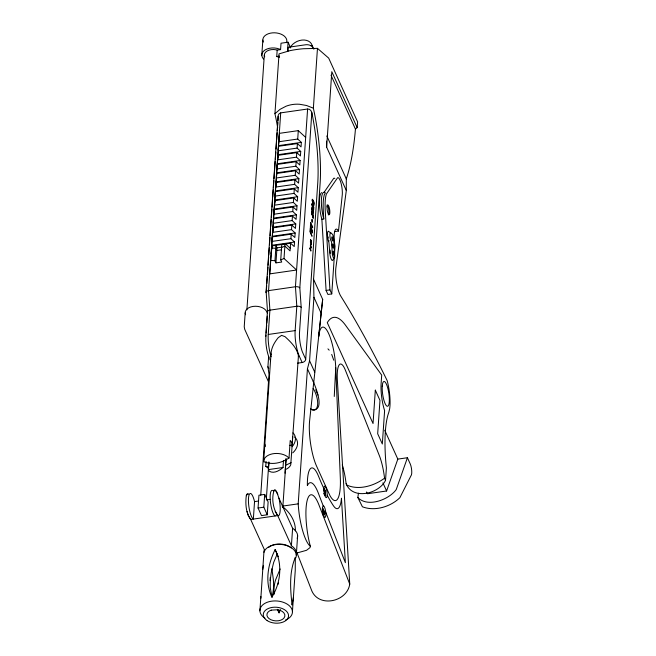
<?xml version="1.0" encoding="UTF-8"?>
<svg xmlns="http://www.w3.org/2000/svg" width="656" height="656" viewBox="0 0 656 656"><rect width="100%" height="100%" fill="white"/><g stroke="black" fill="none" stroke-linecap="round" stroke-linejoin="round"><path stroke-width="0.98" d="M260.85 598.256L263.778 554.222A16.285 10.266 3.9 0 1 281.801 544.505A16.285 10.266 3.9 0 1 295.84 557.748M293.404 597.427L295.257 570.4L295.307 557.436C288.976 572.508 290.354 589.162 292.051 605.029L293.404 597.427L292.437 611.671M334.257 396.462L335.749 367.631A30.684 7.659 81.8 0 0 327.647 331.567A30.684 7.659 81.8 0 0 318.668 336.585L322.67 299.374L313.56 279.284L320.103 183.598A81.057 20.238 81.8 0 0 313.371 108.183L317.463 48.355L303.367 48.741A33.218 8.93 -4 0 0 289.886 50.676L279.03 53.882L274.938 113.701A81.057 20.238 81.8 0 1 277.685 127.813M261.801 55.219L262.835 40.082M245.18 312.928L244.229 326.795L244.745 329.394L268.443 381.71M246.886 309.903L264.302 55.284M279.317 57.507A9.52 6.002 3.9 0 0 277.939 56.867L276.742 56.523L277.176 50.11L280.579 49.618L281.022 43.214L288.082 42.197L290.608 47.765M266.057 292.256L278.218 115.349L279.136 113.668L280.702 112.873L307.607 109.011C310.993 108.716 312.264 112.848 312.412 115.505A81.057 20.238 81.8 0 1 317.701 183.942L305.704 359.324A3.51 2.575 -24.4 0 1 302.154 362.522L297.48 363.194M267.566 312.199L266.205 292.683L266.697 285.557M266.836 283.515L267.32 276.389M267.459 274.347L267.951 267.222M268.091 265.18L268.648 257.029M268.788 254.995L269.272 247.861M269.485 244.803L269.969 237.677M270.108 235.635L270.6 228.509M270.739 226.468L271.223 219.342M271.363 217.3L271.92 209.149M272.06 207.116L272.552 199.982M272.757 196.931L273.24 189.797M273.38 187.755L273.872 180.63M274.011 178.588L275.192 161.269M275.331 159.236L275.823 152.102M276.028 149.051L276.52 141.917M276.66 139.884L277.144 132.75M277.283 130.708L277.841 122.565M277.98 120.524L278.087 116.391M280.702 112.873L268.55 290.624L269.911 310.14L268.247 334.47A18.475 4.608 81.8 0 0 271.133 356.741M271.74 245.303L271.428 249.829L271.789 245.934L290.592 243.228L294.224 246.558L294.536 242.031L290.903 238.702L272.092 241.4L271.74 245.303L294.536 242.031M272.355 236.242L272.051 240.777L272.404 236.873L291.215 234.167L294.847 237.497L295.159 232.97L291.518 229.641L272.716 232.347L272.355 236.242L295.159 232.97M272.978 227.181L272.666 231.716L273.027 227.812L291.83 225.115L295.462 228.436L295.774 223.909L292.141 220.58L273.339 223.286L272.978 227.181L295.774 223.909M273.601 218.12L273.29 222.655L273.642 218.751L292.453 216.054L296.086 219.375L296.397 214.848L292.765 211.519L273.954 214.225L273.601 218.12L296.397 214.848M274.216 209.067L273.905 213.594L274.265 209.69L293.068 206.993L296.709 210.314L297.012 205.787L293.38 202.458L274.577 205.164L274.216 209.067L297.012 205.787M274.839 200.006L274.528 204.533L274.88 200.638L293.691 197.932L297.324 201.261L297.635 196.726L294.003 193.405L275.192 196.103L274.839 200.006L297.635 196.726M275.454 190.945L275.151 195.472L275.504 191.577L294.306 188.871L297.947 192.2L298.25 187.665L294.618 184.344L275.815 187.042L275.454 190.945L298.25 187.665M276.078 181.884L275.766 186.411L276.127 182.516L294.929 179.81L298.562 183.139L298.874 178.604L295.241 175.283L276.43 177.981L276.078 181.884L298.874 178.604M276.693 172.823L276.389 177.35L276.742 173.455L295.553 170.749L299.185 174.078L299.497 169.551L295.856 166.222L277.053 168.92L276.693 172.823L299.497 169.551M277.316 163.762L277.004 168.297L277.365 164.394L296.168 161.696L299.8 165.017L300.112 160.49L296.479 157.161L277.677 159.867L277.316 163.762L300.112 160.49M277.939 154.701L277.627 159.236L277.98 155.333L296.791 152.635L300.423 155.956L300.735 151.429L297.102 148.1L278.292 150.806L277.939 154.701L300.735 151.429M278.554 145.64L278.242 150.175L278.603 146.272L297.406 143.574L301.047 146.895L301.35 142.368L297.717 139.039L278.915 141.745L278.554 145.64L301.35 142.368M271.789 245.934L271.264 253.593L271.953 245.36L275.996 245.68L276.98 247.837L275.955 262.884L281.719 262.056L280.735 259.891L281.76 244.852L285.048 243.483L290.247 248.247M272.092 241.4L272.404 236.873M272.716 232.347L273.027 227.812M273.339 223.286L273.642 218.751M273.954 214.225L274.265 209.69M274.577 205.164L274.88 200.638M275.192 196.103L275.504 191.577M275.815 187.042L276.127 182.516M276.43 177.981L276.742 173.455M277.053 168.92L277.365 164.394M277.677 159.867L277.98 155.333M278.292 150.806L278.603 146.272M278.915 141.745L279.489 133.332L298.291 130.634L305.663 137.375M265.729 336.471L267.435 311.559M285.048 243.483L284.015 258.521L296.594 270.026L269.69 273.896L271.953 245.36M254.544 501.619L253.347 519.085A13.005 3.247 81.8 0 1 248.485 498.322A13.005 3.247 81.8 0 1 254.544 501.619L258.489 501.053M266.008 335.044L265.803 338.709A14.957 3.731 81.8 0 0 268.722 356.634L269.296 358.02M266.139 333.059L266.689 325.114M266.82 323.129L267.295 316.176M287.476 51.07L288.082 42.197M288.033 51.143L288.304 47.257L305.557 44.78A5.765 3.633 3.9 0 1 309.935 45.264L311.149 45.871A5.765 3.633 3.9 0 1 312.928 48.495M258.054 508.039L258.931 495.231L264.688 494.403L268.124 501.971L267.254 514.78L261.49 515.608L258.054 508.039L263.819 507.211L267.254 514.78M275.955 262.884L274.971 260.719L275.996 245.68M260.744 495.157L269.009 374.305L267.927 366.761L268.616 356.692M292.346 444.932L291.797 442.661L290.223 440.414L289.017 458.019C281.416 463.029 272.355 465.26 263.646 461.668L271.01 353.789C271.338 347.705 274.47 342.284 278.226 337.668L281.613 335.364L285.057 336.684C290.747 341.924 296.979 347.942 298.439 355.896L290.756 464.776A13.784 8.692 3.9 0 1 285.286 469.614M267.878 468.064L265.754 466.309L266.09 461.414M263.819 507.211L264.688 494.403M266.418 497.912L268.886 461.857M283.474 460.66L283.007 467.498C279.53 470.68 273.626 474.099 269.108 471.115L268.468 469.589L268.935 462.751M259.907 610.793L260.883 596.55M290.592 243.228L290.067 250.895L284.86 246.131L281.58 247.501M290.903 238.702L291.215 234.167M291.518 229.641L291.83 225.115M292.141 220.58L292.453 216.054M292.765 211.519L293.068 206.993M293.38 202.458L293.691 197.932M294.003 193.405L294.306 188.871M294.618 184.344L294.929 179.81M295.241 175.283L295.553 170.749M295.856 166.222L296.168 161.696M296.479 157.161L296.791 152.635M297.102 148.1L297.406 143.574M297.717 139.039L298.291 130.634M307.607 109.011L295.446 286.754L296.807 306.27L295.143 330.599A18.475 4.608 81.8 0 0 299.341 356.315L302.154 362.522M285.713 463.325L286.049 458.396M282.802 507.473L286.098 459.348M305.704 359.324L302.35 351.805A14.957 3.731 81.8 0 1 299.423 333.879L301.194 307.369L299.833 287.853L311.821 112.635M292.256 442.792L292.666 436.863M291.412 545.751L292.609 528.285L278.923 498.117L276.553 491.533L275.282 490.106L274.159 490.221C271.387 498.257 272.953 508.564 277.726 515.583L291.412 545.751A16.285 10.266 3.9 0 1 296.25 554.943M296.471 553.106L306.524 550.31L310.017 547.604L310.321 546.21A33.62 8.397 81.8 0 1 298.201 503.849L307.434 368.779L309.583 360.775L313.929 297.316L313.56 279.284M296.438 553.156L297.627 535.69M346.311 190.511L326.639 147.157L331.805 71.684L357.176 127.617L355.445 129.101L355.06 133.422A222.187 55.473 81.8 0 1 346.294 178.883L346.311 190.511L335.905 267.591A17.827 4.453 81.8 0 0 340.759 296.102A1139.669 284.515 81.8 0 1 387.188 380.644A23.591 5.888 81.8 0 1 389.656 408.819L388.828 412.271A72.39 18.073 81.8 0 0 386.384 467.949L385.531 480.364C378.922 493.927 352.616 500.315 346.122 483.726A28.93 7.224 81.8 0 0 342.235 464.833M331.764 293.913L335.027 246.18A14.686 3.665 81.8 0 1 334.601 231.699A14.686 3.665 81.8 0 1 338.496 231.051L342.317 194.34A10.504 2.624 81.8 0 0 340.94 182.778A10.504 2.624 81.8 0 0 337.61 177.727L326.36 194.069A28.265 7.06 81.8 0 0 325.237 210.527L329.935 289.886L331.764 293.913L327.918 294.47L326.089 290.444L321.875 219.219L321.235 216.915A18.04 4.502 81.8 0 1 321.694 192.626M357.176 127.617L357.61 121.877L328.689 58.113L317.463 48.355M278.767 141.245L279.489 133.332M335.749 367.631L340.325 478.109A34.629 8.643 81.8 0 1 329.911 495.542L316.569 466.137A31.291 7.815 81.8 0 1 309.575 421.168L322.67 299.374M285.007 473.173L285.581 465.301L291.125 462.66M295.339 530.868C295.815 521.331 289.804 512.098 282.433 506.489M262.736 569.523L263.392 565.324M246.279 495.739C245.303 503.652 245.828 512.885 250.69 519.47L264.376 549.63A16.285 10.266 3.9 0 0 263.917 552.286M298.439 355.896L298.341 356.462L299.341 356.315M264.852 444.063L265.377 446.457M263.646 461.668L264.015 459.553A13.784 8.692 3.9 0 1 286.893 456.264L289.017 458.019M277.964 584.496L278.447 582.905M385.531 480.364L384.547 478.199A28.93 7.224 81.8 0 0 379.594 456.232L345.195 369.73A22.493 5.617 81.8 0 0 337.348 380.054L349.746 584.094C347.081 602.298 317.848 608.235 311.321 589.621L296.93 552.631M325.401 494.821L325.54 492.59L323.99 490.819M324.056 514.591L324.187 512.361L322.637 510.581M358.463 493.205L357.832 497.478L362.407 506.776C374.732 511.623 390.615 506.785 399.873 497.691L411.46 474.821A6.626 1.656 81.8 0 0 410.238 463.915L407.433 457.724L397.823 459.11L386.605 490.991L367.393 493.755L366.573 491.951M407.433 457.724L396.208 489.614C388.811 499.774 367.516 507.867 357.832 497.478M280.153 568.973L275.446 580.273A66.543 48.913 32.2 0 0 274.06 594.352M275.135 549.621C267.878 564.037 264.721 582.167 271.879 597.206C280.596 583.118 282.695 564.652 275.135 549.621L278.349 556.747M277.168 554.107L273.659 562.446L271.461 571.483A66.543 28.684 -63.3 0 0 270.321 588.161L272.101 597.329M280.514 609.629L278.972 612.843L277.398 609.326M246.566 495.198L247.123 494.107L248.255 494.009M246.279 495.739L247.123 494.107L248.247 493.993M273.601 491.311L274.159 490.221L275.282 490.106L277.816 494.304M324.023 192.429L333.765 178.276A10.504 2.624 81.8 0 1 334.831 178.514M291.986 446.744L293.101 445.498A15.039 11.045 -24.4 0 0 293.896 433.862L292.937 432.911M274.938 113.701L280.104 109.306L286.09 106.198A31.529 28.88 27.9 0 1 299.571 104.255L306.557 105.501L313.371 108.183M384.547 478.199C374.371 485.776 358.996 490.565 346.967 485.145L346.122 483.726M280.735 259.891L284.015 258.521M310.764 45.682L312.158 45.477L313.847 49.192M276.742 56.523L279.595 56.113M321.875 219.219L323.793 218.948L323.31 210.806A28.265 7.06 81.8 0 1 324.441 194.34L325.368 192.987L324.818 192.438A18.04 4.502 81.8 0 0 323.162 216.636L323.793 218.948M334.658 231.601L338.496 231.051M276.98 247.837L281.785 247.148M281.604 249.797L276.799 250.494L275.815 248.329L271.773 248.009M326.089 290.444L329.935 289.886M268.247 334.47L295.143 330.599M289.394 445.481L292.322 445.055M268.468 469.589L283.007 467.498M266.393 499.921L270.338 499.355M282.203 506.145L298.201 503.849M278.931 498.142A13.005 3.247 81.8 0 1 277.734 515.583L250.69 519.47L248.157 515.255L247.05 511.442M323.236 505.907L323.621 505.94A5.822 1.451 81.8 0 1 325.548 510.999L325.745 512.5A5.822 1.451 81.8 0 1 324.859 517.404A5.822 1.451 81.8 0 1 322.727 511.787A5.822 1.451 81.8 0 1 323.236 505.907L318.021 492.361A35.416 8.84 81.8 0 0 307.369 485.62A30.939 7.724 81.8 0 1 318.562 476.33A166.493 41.566 81.8 0 0 322.965 486.588L323.892 488.548M270.928 260.399L274.971 260.719M265.754 466.309L268.394 466.851M277.176 50.11L276.061 49.79A9.52 6.002 3.9 0 0 264.688 56.851M310.911 409.426C326.598 412.87 315.233 386.105 313.281 381.628M280.579 49.618L279.579 49.118A12.029 7.585 3.9 0 0 265.131 49.938A12.029 7.585 3.9 0 0 263.548 59.065M323.49 489.245L325.565 491.295L325.483 493.648L323.884 490.122M322.137 509.007L324.212 511.057L324.13 513.41L322.531 509.892M310.682 408.762L312.486 410.016L314.199 410.295L315.716 409.557C318.291 406.704 317.848 402.505 317.258 399.004A33.374 17.474 -82.2 0 0 314.249 390.336L313.133 388.606M330.017 232.38L328.238 231.191A6.47 1.615 81.8 0 0 327.475 235.783A6.47 1.615 81.8 0 0 328.935 242.564L329.788 253.109A6.47 1.615 81.8 0 0 331.419 259.546A6.47 1.615 81.8 0 0 333.191 259.218M327.943 348.861L329.173 350.173M277.734 515.583L275.2 511.368M327.164 495.132L327.442 495.674A166.493 41.566 81.8 0 0 333.461 505.809A30.061 7.503 81.8 0 0 341.456 498.207L345.368 562.659L325.679 512.057M315.725 389.836L317.955 395.092M330.993 75.186L355.445 129.101M326.836 135.981L346.294 178.883M384.719 430.221L397.823 459.11M313.929 297.316L321.087 313.109M382.915 482.873L386.605 490.991M309.583 360.775L314.741 372.149M307.434 368.779L313.724 382.637M267.517 313.388L266.754 311.707A11.029 6.954 3.9 0 0 253.093 306.418A11.029 6.954 3.9 0 0 245.615 314.741M269.698 358.898L270.493 360.652M267.927 366.761L268.722 368.516M331.698 354.429L333.748 360.21M349.746 584.094L318.75 504.439A35.416 8.84 81.8 0 0 306.86 501.848A35.416 8.84 81.8 0 0 310.321 546.21M278.177 610.096L279.12 612.884M271.92 568.76L273.331 579.453A66.543 42.952 50.6 0 1 272.191 596.14M271.01 353.789L271.117 354.642M330.099 250.141L330.296 253.388M326.524 141.106L326.639 147.157M301.17 307.377A3.551 1.64 -0.5 0 0 296.799 306.262L269.911 310.14A3.551 1.64 -0.5 0 0 267.591 312.199M299.808 287.861A3.551 1.64 -0.5 0 0 295.438 286.746L268.55 290.624A3.551 1.64 -0.5 0 0 266.229 292.683M294.675 437.035A15.039 11.045 -24.4 0 1 292.748 452.878M292.609 528.285A16.285 10.266 3.9 0 1 297.168 538.346M275.069 515.96A13.005 3.247 81.8 0 1 270.354 501.299A13.005 3.247 81.8 0 1 272.625 490.491M268.722 547.424A13.784 8.692 3.9 0 1 286.787 545.357L289.681 546.817A13.784 8.692 3.9 0 1 291.272 548.022M264.934 618.206A16.285 10.266 3.9 0 1 265.172 603.2A16.285 10.266 3.9 0 1 288.853 605.316A16.285 10.266 3.9 0 1 285.508 620.043M329.033 241.08A4.559 1.14 81.8 0 1 328.713 240.235M328.205 238.062A4.559 1.14 81.8 0 1 328.049 236.882M327 205.066A5.01 1.255 81.8 0 1 328.754 210.068A5.01 1.255 81.8 0 1 328.279 214.906M270.215 577.534A66.543 16.589 -74 0 1 270.042 580.609M323.17 515.124A3.665 0.918 81.8 0 0 324.031 514.722L324.138 513.246A3.665 0.918 81.8 0 0 324.08 512.336M322.637 513.951A3.665 0.918 81.8 0 1 322.416 513.123M322.506 508.195A3.665 0.918 81.8 0 1 323.547 509.646M323.777 510.475A3.665 0.918 81.8 0 1 323.957 511.393M324.523 495.362A3.665 0.918 81.8 0 0 325.384 494.952L325.491 493.484A3.665 0.918 81.8 0 0 325.433 492.574M323.99 494.189A3.665 0.918 81.8 0 1 323.761 493.361M323.654 488.654A3.665 0.918 81.8 0 1 325.31 491.631M290.075 47.88A12.12 8.905 -24.4 0 1 301.916 40.073A12.12 8.905 -24.4 0 1 312.158 45.477M263.318 42.058A12.029 7.585 3.9 0 1 274.577 32.8A12.029 7.585 3.9 0 1 286.516 42.681M310.477 249.059C310.19 250.887 309.821 246.582 310.477 249.059M311.051 240.637C310.69 242.359 310.444 238.194 311.051 240.637M311.813 208.772C313.511 216.734 314.437 209.83 311.813 208.772M312.092 204.615C313.716 212.446 314.798 205.853 312.092 204.615M312.379 200.457C314.076 208.428 315.011 201.515 312.379 200.457M323.892 488.277L323.867 489.573A5.822 1.451 81.8 0 0 325.433 496.822A5.822 1.451 81.8 0 0 327.155 495.477L327.18 494.189A5.822 1.451 81.8 0 0 325.622 486.941A5.822 1.451 81.8 0 0 323.892 488.277M311.518 213.143L311.608 214.848L311.616 211.675L313.051 217.415L313.24 214.692L313.47 215.201L313.232 218.612L311.764 212.675L311.518 213.143M309.919 248.173L310.903 251.076L310.673 248.87L310.124 247.771L309.919 248.173M310.493 239.752C311.764 244.59 312.043 240.801 310.493 239.752M311.592 208.28L312.051 211.207L313.453 213.659L313.207 209.945L311.936 207.509L311.592 208.28M311.871 204.123L312.33 207.05L313.74 209.502L313.494 205.787L312.223 203.352L311.871 204.123M312.158 199.965L312.617 202.893L314.019 205.344L313.781 201.63L312.51 199.203L312.158 199.965M310.485 242.499L311.272 243.942C311.247 246.025 311.526 242.015 311.297 243.581L310.386 241.597L310.485 242.499M310.296 227.829L310.026 231.847L312.026 236.258L310.313 231.634L310.485 229.083L312.248 232.978L312.297 232.24L310.296 227.829M310.649 222.687L310.378 226.705L312.379 231.125L310.665 226.492L310.837 223.95L312.6 227.837L312.65 227.107L310.649 222.687M312.018 219.53L312.125 222.163L312.018 219.53M310.378 246.049L311.1 248.14L311.223 246.295L310.477 244.639L310.378 246.049M375.322 390.148L373.043 423.522L327.278 322.645A98.31 24.543 81.8 0 1 345.523 325.245L381.702 375.101L381.111 383.637A22.394 5.592 81.8 0 0 384.613 410.623L382.333 443.997L377.684 433.755L379.972 400.381L375.322 390.148M271.223 610.137L269.386 610.998A9.02 5.691 3.9 0 0 270.903 619.731A9.02 5.691 3.9 0 0 284.146 617.829A9.02 5.691 3.9 0 0 278.037 609.752L271.223 610.137M330.772 232.814L330.468 232.79A4.559 1.14 81.8 0 0 329.927 236.029A4.559 1.14 81.8 0 0 330.96 240.809L331.534 241.851L332.223 253.118A4.559 1.14 81.8 0 0 333.715 258.128A4.559 1.14 81.8 0 0 334.74 255.594L333.592 237.898A4.559 1.14 81.8 0 0 332.42 234.266L330.772 232.814M332.641 240.752L332.51 240.744A2.001 0.5 81.8 0 1 331.756 237.677A2.001 0.5 81.8 0 1 332.617 237.743A2.001 0.5 81.8 0 1 332.641 240.752M333.158 247.927L333.018 247.919A2.001 0.5 81.8 0 1 332.264 244.852A2.001 0.5 81.8 0 1 333.125 244.918A2.001 0.5 81.8 0 1 333.158 247.927M267.172 620.617A12.653 7.979 3.9 0 0 288.181 617.599A12.653 7.979 3.9 0 0 272.355 607.382A12.653 7.979 3.9 0 0 267.172 620.617M382.251 386.138A12.53 3.124 81.8 0 0 386.942 406.146A12.53 3.124 81.8 0 0 388.09 389.344A12.53 3.124 81.8 0 0 382.251 386.138M332.781 251.888A2.001 0.5 81.8 0 0 333.535 255.094A2.001 0.5 81.8 0 0 333.715 252.404A2.001 0.5 81.8 0 0 332.781 251.888M327.032 206.738A5.01 1.255 81.8 0 0 328.91 214.742A5.01 1.255 81.8 0 0 329.369 208.026A5.01 1.255 81.8 0 0 327.032 206.738"/></g></svg>
